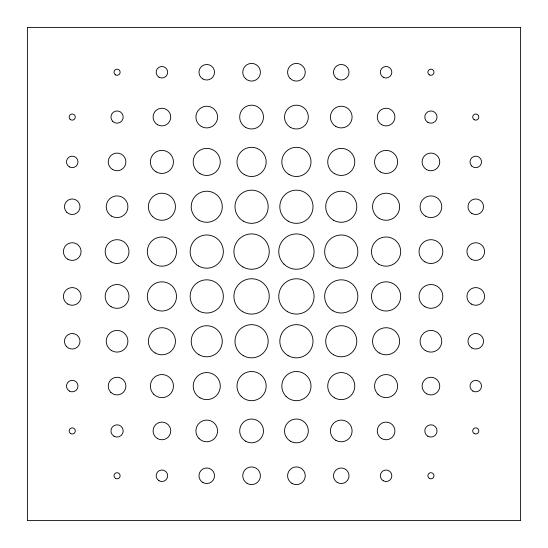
<?xml version="1.0" encoding="UTF-8"?>
<svg xmlns="http://www.w3.org/2000/svg" width="548" height="548" viewBox="0 0 548 548"><rect width="100%" height="100%" fill="white"/><g stroke="black" fill="none" stroke-linecap="round" stroke-linejoin="round"><path stroke-width="0.82" d="M520.6 27.4L27.4 27.4L27.4 520.6L520.6 520.6L520.6 27.4M70.706 433.584A3.069 3.069 0 0 0 75.302 430.927A3.069 3.069 0 0 0 70.706 428.269A3.069 3.069 0 0 0 70.706 433.584M69.356 391.08A5.761 5.761 0 0 0 78.001 386.093A5.761 5.761 0 0 0 69.356 381.1A5.761 5.761 0 0 0 69.356 391.08M66.746 346.747A7.768 7.768 0 0 0 79.741 343.267A7.768 7.768 0 0 0 70.226 333.753A7.768 7.768 0 0 0 66.746 346.747M67.822 304.065A8.83 8.83 0 0 0 81.07 296.42A8.83 8.83 0 0 0 67.822 288.769A8.83 8.83 0 0 0 67.822 304.065M67.822 259.231A8.83 8.83 0 0 0 81.07 251.58A8.83 8.83 0 0 0 67.822 243.935A8.83 8.83 0 0 0 67.822 259.231M66.746 212.234A7.768 7.768 0 0 0 79.741 208.754A7.768 7.768 0 0 0 70.226 199.246A7.768 7.768 0 0 0 66.746 212.234M69.356 166.9A5.761 5.761 0 0 0 78.001 161.907A5.761 5.761 0 0 0 69.356 156.92A5.761 5.761 0 0 0 69.356 166.9M70.069 119.245A3.069 3.069 0 0 0 75.199 117.868A3.069 3.069 0 0 0 71.446 114.107A3.069 3.069 0 0 0 70.069 119.245M115.539 478.418A3.069 3.069 0 0 0 120.142 475.767A3.069 3.069 0 0 0 115.539 473.109A3.069 3.069 0 0 0 115.539 478.418M114.005 436.242A6.131 6.131 0 0 0 123.204 430.927A6.131 6.131 0 0 0 114.005 425.618A6.131 6.131 0 0 0 114.005 436.242M110.826 392.334A8.83 8.83 0 0 0 125.602 388.374A8.83 8.83 0 0 0 114.785 377.558A8.83 8.83 0 0 0 110.826 392.334M111.655 350.638A10.83 10.83 0 0 0 127.903 341.253A10.83 10.83 0 0 0 111.655 331.876A10.83 10.83 0 0 0 111.655 350.638M111.121 306.722A11.898 11.898 0 0 0 128.972 296.42A11.898 11.898 0 0 0 111.121 286.111A11.898 11.898 0 0 0 111.121 306.722M111.121 261.889A11.898 11.898 0 0 0 128.972 251.58A11.898 11.898 0 0 0 111.121 241.278A11.898 11.898 0 0 0 111.121 261.889M111.655 216.124A10.83 10.83 0 0 0 127.903 206.747A10.83 10.83 0 0 0 111.655 197.362A10.83 10.83 0 0 0 111.655 216.124M112.655 169.558A8.83 8.83 0 0 0 125.903 161.907A8.83 8.83 0 0 0 112.655 154.262A8.83 8.83 0 0 0 112.655 169.558M112.737 121.409A6.131 6.131 0 0 0 122.999 118.663A6.131 6.131 0 0 0 115.484 111.148A6.131 6.131 0 0 0 112.737 121.409M115.539 74.891A3.069 3.069 0 0 0 120.142 72.233A3.069 3.069 0 0 0 115.539 69.582A3.069 3.069 0 0 0 115.539 74.891M159.03 480.754A5.761 5.761 0 0 0 167.674 475.767A5.761 5.761 0 0 0 159.03 470.773A5.761 5.761 0 0 0 159.03 480.754M157.495 438.578A8.83 8.83 0 0 0 170.743 430.927A8.83 8.83 0 0 0 157.495 423.282A8.83 8.83 0 0 0 157.495 438.578M153.755 394.245A11.529 11.529 0 0 0 173.045 389.073A11.529 11.529 0 0 0 158.927 374.955A11.529 11.529 0 0 0 153.755 394.245M155.146 352.974A13.529 13.529 0 0 0 175.442 341.253A13.529 13.529 0 0 0 155.146 329.54A13.529 13.529 0 0 0 155.146 352.974M154.611 309.058A14.597 14.597 0 0 0 176.504 296.42A14.597 14.597 0 0 0 154.611 283.782A14.597 14.597 0 0 0 154.611 309.058M151.591 261.903A14.597 14.597 0 0 0 176.004 255.361A14.597 14.597 0 0 0 158.132 237.483A14.597 14.597 0 0 0 151.591 261.903M152.344 216.309A13.529 13.529 0 0 0 174.976 210.247A13.529 13.529 0 0 0 158.406 193.677A13.529 13.529 0 0 0 152.344 216.309M156.146 171.894A11.529 11.529 0 0 0 173.435 161.907A11.529 11.529 0 0 0 156.146 151.926A11.529 11.529 0 0 0 156.146 171.894M157.495 124.718A8.83 8.83 0 0 0 170.743 117.073A8.83 8.83 0 0 0 157.495 109.422A8.83 8.83 0 0 0 157.495 124.718M159.03 77.227A5.761 5.761 0 0 0 167.674 72.233A5.761 5.761 0 0 0 159.03 67.246A5.761 5.761 0 0 0 159.03 77.227M202.863 482.487A7.768 7.768 0 0 0 214.515 475.767A7.768 7.768 0 0 0 202.863 469.04A7.768 7.768 0 0 0 202.863 482.487M199.088 438.585A10.83 10.83 0 0 0 217.207 433.728A10.83 10.83 0 0 0 203.945 420.467A10.83 10.83 0 0 0 199.088 438.585M199.979 397.807A13.529 13.529 0 0 0 220.275 386.093A13.529 13.529 0 0 0 199.979 374.373A13.529 13.529 0 0 0 199.979 397.807M198.979 354.707A15.529 15.529 0 0 0 222.276 341.253A15.529 15.529 0 0 0 198.979 327.807A15.529 15.529 0 0 0 198.979 354.707M198.445 310.791A16.598 16.598 0 0 0 223.344 296.42A16.598 16.598 0 0 0 198.445 282.042A16.598 16.598 0 0 0 198.445 310.791M198.445 265.958A16.598 16.598 0 0 0 223.344 251.58A16.598 16.598 0 0 0 198.445 237.209A16.598 16.598 0 0 0 198.445 265.958M198.979 220.193A15.529 15.529 0 0 0 222.276 206.747A15.529 15.529 0 0 0 198.979 193.293A15.529 15.529 0 0 0 198.979 220.193M199.979 173.627A13.529 13.529 0 0 0 220.275 161.907A13.529 13.529 0 0 0 199.979 150.193A13.529 13.529 0 0 0 199.979 173.627M201.328 126.451A10.83 10.83 0 0 0 217.577 117.073A10.83 10.83 0 0 0 201.328 107.689A10.83 10.83 0 0 0 201.328 126.451M202.863 78.96A7.768 7.768 0 0 0 214.515 72.233A7.768 7.768 0 0 0 202.863 65.513A7.768 7.768 0 0 0 202.863 78.96M247.169 483.411A8.83 8.83 0 0 0 260.41 475.767A8.83 8.83 0 0 0 247.169 468.115A8.83 8.83 0 0 0 247.169 483.411M245.634 441.229A11.898 11.898 0 0 0 263.478 430.927A11.898 11.898 0 0 0 245.634 420.624A11.898 11.898 0 0 0 245.634 441.229M241.264 396.41A14.597 14.597 0 0 0 265.677 389.868A14.597 14.597 0 0 0 247.806 371.996A14.597 14.597 0 0 0 241.264 396.41M243.285 355.625A16.598 16.598 0 0 0 268.178 341.253A16.598 16.598 0 0 0 243.285 326.882A16.598 16.598 0 0 0 243.285 355.625M242.75 311.716A17.659 17.659 0 0 0 269.246 296.42A17.659 17.659 0 0 0 242.75 281.124A17.659 17.659 0 0 0 242.75 311.716M242.75 266.876A17.659 17.659 0 0 0 269.246 251.58A17.659 17.659 0 0 0 242.75 236.284A17.659 17.659 0 0 0 242.75 266.876M243.285 221.118A16.598 16.598 0 0 0 268.178 206.747A16.598 16.598 0 0 0 243.285 192.375A16.598 16.598 0 0 0 243.285 221.118M244.285 174.552A14.597 14.597 0 0 0 266.177 161.907A14.597 14.597 0 0 0 244.285 149.268A14.597 14.597 0 0 0 244.285 174.552M245.634 127.376A11.898 11.898 0 0 0 263.478 117.073A11.898 11.898 0 0 0 245.634 106.771A11.898 11.898 0 0 0 245.634 127.376M245.34 78.48A8.83 8.83 0 0 0 260.115 74.521A8.83 8.83 0 0 0 249.299 63.705A8.83 8.83 0 0 0 245.34 78.48M292.002 483.411A8.83 8.83 0 0 0 305.25 475.767A8.83 8.83 0 0 0 292.002 468.115A8.83 8.83 0 0 0 292.002 483.411M290.467 441.229A11.898 11.898 0 0 0 308.319 430.927A11.898 11.898 0 0 0 290.467 420.624A11.898 11.898 0 0 0 290.467 441.229M286.097 396.41A14.597 14.597 0 0 0 310.517 389.868A14.597 14.597 0 0 0 292.639 371.996A14.597 14.597 0 0 0 286.097 396.41M288.118 355.625A16.598 16.598 0 0 0 313.018 341.253A16.598 16.598 0 0 0 288.118 326.882A16.598 16.598 0 0 0 288.118 355.625M287.59 311.716A17.659 17.659 0 0 0 314.079 296.42A17.659 17.659 0 0 0 287.59 281.124A17.659 17.659 0 0 0 287.59 311.716M283.933 264.067A17.659 17.659 0 0 0 313.477 256.156A17.659 17.659 0 0 0 291.844 234.523A17.659 17.659 0 0 0 283.933 264.067M288.118 221.118A16.598 16.598 0 0 0 313.018 206.747A16.598 16.598 0 0 0 288.118 192.375A16.598 16.598 0 0 0 288.118 221.118M289.118 174.552A14.597 14.597 0 0 0 311.011 161.907A14.597 14.597 0 0 0 289.118 149.268A14.597 14.597 0 0 0 289.118 174.552M290.467 127.376A11.898 11.898 0 0 0 308.319 117.073A11.898 11.898 0 0 0 290.467 106.771A11.898 11.898 0 0 0 290.467 127.376M290.173 78.48A8.83 8.83 0 0 0 304.948 74.521A8.83 8.83 0 0 0 294.132 63.705A8.83 8.83 0 0 0 290.173 78.48M337.369 482.487A7.768 7.768 0 0 0 349.021 475.767A7.768 7.768 0 0 0 337.369 469.04A7.768 7.768 0 0 0 337.369 482.487M335.835 440.311A10.83 10.83 0 0 0 352.09 430.927A10.83 10.83 0 0 0 335.835 421.549A10.83 10.83 0 0 0 335.835 440.311M334.492 397.807A13.529 13.529 0 0 0 354.782 386.093A13.529 13.529 0 0 0 334.492 374.373A13.529 13.529 0 0 0 334.492 397.807M333.485 354.707A15.529 15.529 0 0 0 356.789 341.253A15.529 15.529 0 0 0 333.485 327.807A15.529 15.529 0 0 0 333.485 354.707M332.958 310.791A16.598 16.598 0 0 0 357.851 296.42A16.598 16.598 0 0 0 332.958 282.042A16.598 16.598 0 0 0 332.958 310.791M332.958 265.958A16.598 16.598 0 0 0 357.851 251.58A16.598 16.598 0 0 0 332.958 237.209A16.598 16.598 0 0 0 332.958 265.958M333.485 220.193A15.529 15.529 0 0 0 356.789 206.747A15.529 15.529 0 0 0 333.485 193.293A15.529 15.529 0 0 0 333.485 220.193M334.492 173.627A13.529 13.529 0 0 0 354.782 161.907A13.529 13.529 0 0 0 334.492 150.193A13.529 13.529 0 0 0 334.492 173.627M335.835 126.451A10.83 10.83 0 0 0 352.09 117.073A10.83 10.83 0 0 0 335.835 107.689A10.83 10.83 0 0 0 335.835 126.451M337.369 78.96A7.768 7.768 0 0 0 349.021 72.233A7.768 7.768 0 0 0 337.369 65.513A7.768 7.768 0 0 0 337.369 78.96M383.21 480.754A5.761 5.761 0 0 0 391.854 475.767A5.761 5.761 0 0 0 383.21 470.773A5.761 5.761 0 0 0 383.21 480.754M381.675 438.578A8.83 8.83 0 0 0 394.923 430.927A8.83 8.83 0 0 0 381.675 423.282A8.83 8.83 0 0 0 381.675 438.578M377.942 394.245A11.529 11.529 0 0 0 397.225 389.073A11.529 11.529 0 0 0 383.107 374.955A11.529 11.529 0 0 0 377.942 394.245M379.326 352.974A13.529 13.529 0 0 0 399.622 341.253A13.529 13.529 0 0 0 379.326 329.54A13.529 13.529 0 0 0 379.326 352.974M375.77 306.736A14.597 14.597 0 0 0 400.191 300.194A14.597 14.597 0 0 0 382.312 282.323A14.597 14.597 0 0 0 375.77 306.736M378.791 264.218A14.597 14.597 0 0 0 400.684 251.58A14.597 14.597 0 0 0 378.791 238.942A14.597 14.597 0 0 0 378.791 264.218M379.326 218.46A13.529 13.529 0 0 0 399.622 206.747A13.529 13.529 0 0 0 379.326 195.026A13.529 13.529 0 0 0 379.326 218.46M380.326 171.894A11.529 11.529 0 0 0 397.622 161.907A11.529 11.529 0 0 0 380.326 151.926A11.529 11.529 0 0 0 380.326 171.894M381.675 124.718A8.83 8.83 0 0 0 394.923 117.073A8.83 8.83 0 0 0 381.675 109.422A8.83 8.83 0 0 0 381.675 124.718M383.21 77.227A5.761 5.761 0 0 0 391.854 72.233A5.761 5.761 0 0 0 383.21 67.246A5.761 5.761 0 0 0 383.21 77.227M429.392 478.418A3.069 3.069 0 0 0 433.995 475.767A3.069 3.069 0 0 0 429.392 473.109A3.069 3.069 0 0 0 429.392 478.418M427.858 436.242A6.131 6.131 0 0 0 437.064 430.927A6.131 6.131 0 0 0 427.858 425.618A6.131 6.131 0 0 0 427.858 436.242M426.508 393.738A8.83 8.83 0 0 0 439.756 386.093A8.83 8.83 0 0 0 426.508 378.442A8.83 8.83 0 0 0 426.508 393.738M425.508 350.638A10.83 10.83 0 0 0 441.763 341.253A10.83 10.83 0 0 0 425.508 331.876A10.83 10.83 0 0 0 425.508 350.638M424.981 306.722A11.898 11.898 0 0 0 442.825 296.42A11.898 11.898 0 0 0 424.981 286.111A11.898 11.898 0 0 0 424.981 306.722M424.981 261.889A11.898 11.898 0 0 0 442.825 251.58A11.898 11.898 0 0 0 424.981 241.278A11.898 11.898 0 0 0 424.981 261.889M425.508 216.124A10.83 10.83 0 0 0 441.763 206.747A10.83 10.83 0 0 0 425.508 197.362A10.83 10.83 0 0 0 425.508 216.124M426.508 169.558A8.83 8.83 0 0 0 439.756 161.907A8.83 8.83 0 0 0 426.508 154.262A8.83 8.83 0 0 0 426.508 169.558M427.858 122.382A6.131 6.131 0 0 0 437.064 117.073A6.131 6.131 0 0 0 427.858 111.758A6.131 6.131 0 0 0 427.858 122.382M429.392 74.891A3.069 3.069 0 0 0 433.995 72.233A3.069 3.069 0 0 0 429.392 69.582A3.069 3.069 0 0 0 429.392 74.891M474.232 433.584A3.069 3.069 0 0 0 478.829 430.927A3.069 3.069 0 0 0 474.232 428.269A3.069 3.069 0 0 0 474.232 433.584M472.883 391.08A5.761 5.761 0 0 0 481.528 386.093A5.761 5.761 0 0 0 472.883 381.1A5.761 5.761 0 0 0 472.883 391.08M471.883 347.98A7.768 7.768 0 0 0 483.528 341.253A7.768 7.768 0 0 0 471.883 334.527A7.768 7.768 0 0 0 471.883 347.98M471.349 304.065A8.83 8.83 0 0 0 484.596 296.42A8.83 8.83 0 0 0 471.349 288.769A8.83 8.83 0 0 0 471.349 304.065M471.349 259.231A8.83 8.83 0 0 0 484.596 251.58A8.83 8.83 0 0 0 471.349 243.935A8.83 8.83 0 0 0 471.349 259.231M471.883 213.473A7.768 7.768 0 0 0 483.528 206.747A7.768 7.768 0 0 0 471.883 200.02A7.768 7.768 0 0 0 471.883 213.473M471.691 165.982A5.761 5.761 0 0 0 481.329 163.4A5.761 5.761 0 0 0 474.273 156.344A5.761 5.761 0 0 0 471.691 165.982M474.232 119.731A3.069 3.069 0 0 0 478.829 117.073A3.069 3.069 0 0 0 474.232 114.416A3.069 3.069 0 0 0 474.232 119.731"/></g></svg>
